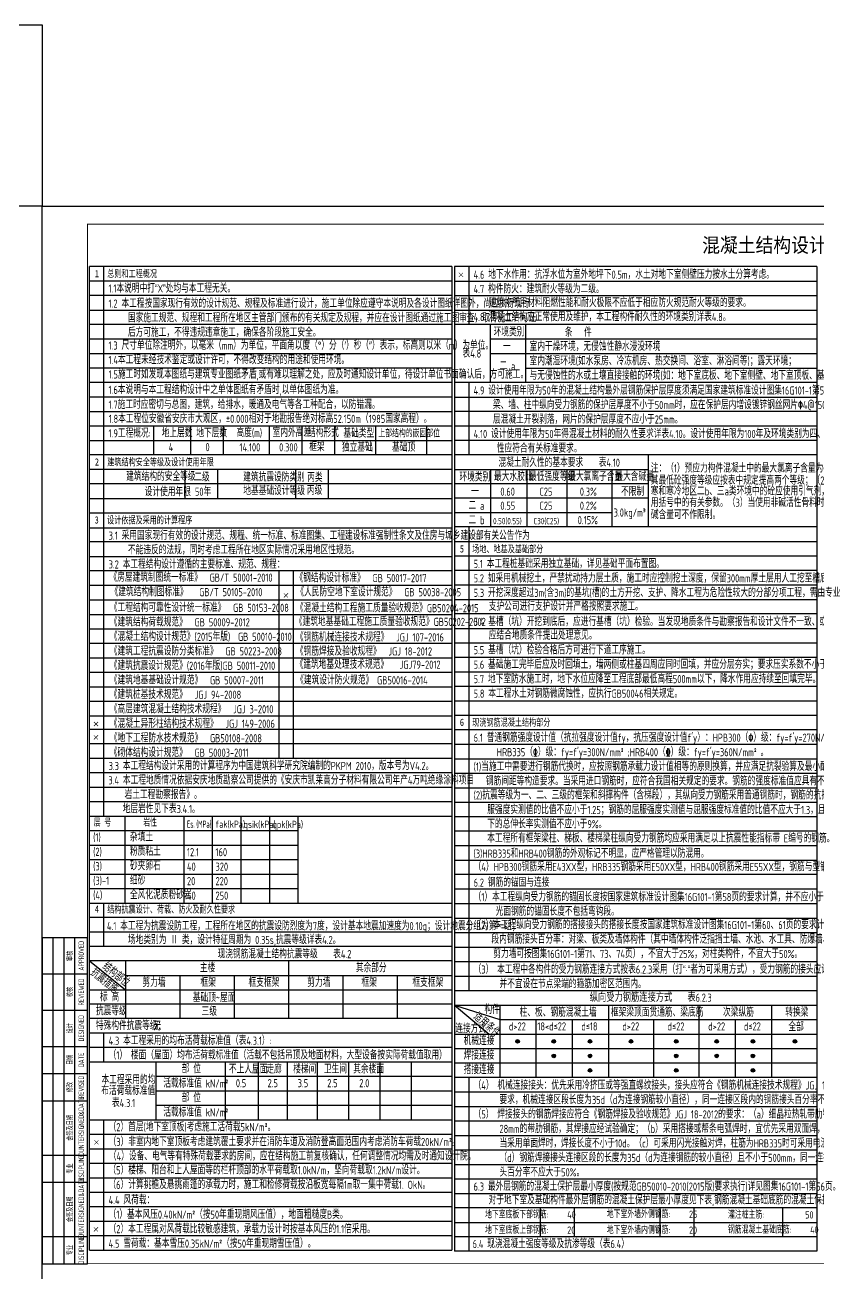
# Model space of a CAD drawing. Extents: x 9732137 to 18866768, y -962146 to 246094.
# Drawn here: x 9776100 to 9819882, y 177176 to 246094 of the extents above; entities that cross this region are included whole.
import ezdxf
from ezdxf.enums import TextEntityAlignment as Align

# ---------------------------------------------------------------- set-up
doc = ezdxf.new("R2010")
doc.units = 0
doc.header["$LTSCALE"] = 1000
doc.layers.get('0').update_dxf_attribs({"linetype": 'CONTINUOUS'})
for name, color, linetype in [('BORDER', 7, 'CONTINUOUS'), ('HATCH', 254, 'CONTINUOUS'), ('TAB', 7, 'CONTINUOUS'), ('TEXT', 7, 'CONTINUOUS'), ('柱', 2, 'CONTINUOUS')]:
    doc.layers.add(name, color=color, linetype=linetype)
doc.styles.add('AHD2', font='txt_l.shx', dxfattribs={"width": 0.7, "bigfont": 'hztxt_l.shx'})
doc.styles.add('TSSD_Norm', font='Tssdeng.shx', dxfattribs={"width": 0.7, "bigfont": 'hztxt.shx'})
doc.styles.add('TSSD_Rein', font='Tssdeng.shx', dxfattribs={"width": 0.7, "bigfont": 'hztxt.shx'})
doc.styles.add('说明文字', font='tssdeng.shx', dxfattribs={"width": 0.75, "bigfont": 'hztxt.shx'})
doc.styles.add('黑体', font='simhei.ttf')

# ---------------------------------------------------------------- blocks, each defined once
blk = doc.blocks.new('会签栏竖向')
at = {"layer": 'BORDER'}
for p, q in [((-1900, 0), (-1900, 18000)), ((-1300, 0), (-1300, 18000)), ((-700, 0), (-700, 18000)), ((-2500, 16000), (0, 16000)), ((-2500, 14000), (0, 14000)), ((-2500, 12000), (0, 12000)), ((-2500, 10500), (0, 10500)), ((-2500, 8997), (0, 8997)), ((-2500, 6000), (0, 6000)), ((-2500, 4500), (0, 4500)), ((-2500, 1500), (0, 1500))]:
    blk.add_line(p, q, dxfattribs=at)
blk.add_lwpolyline([(-2500, 18000), (-2500, 0), (0, 0), (0, 18000)], close=True, dxfattribs=at)
at = {"layer": 'BORDER', "width": 0.7}
for s, style, p in [('APPROVED', 'TSSD_Rein', (-350, 17000)), ('审核', 'AHD2', (-1000, 17000)), ('校核', 'AHD2', (-1000, 15000)), ('REVIEWED', 'TSSD_Rein', (-350, 15000)), ('设计', 'AHD2', (-1000, 13000)), ('DESIGNED', 'TSSD_Rein', (-350, 13000)), ('日期', 'AHD2', (-1000, 11250)), ('DATE', 'TSSD_Rein', (-350, 11250)), ('修改', 'AHD2', (-1000, 9750)), ('REVISED', 'TSSD_Rein', (-350, 9750)), ('COUNTERSIGNED&DATE', 'TSSD_Rein', (-350, 7500)), ('会签及日期', 'AHD2', (-1000, 7500)), ('DISCIPLINE', 'TSSD_Rein', (-350, 5250)), ('专业', 'AHD2', (-1000, 5250)), ('COUNTERSIGNED&DATE', 'TSSD_Rein', (-350, 3000)), ('会签及日期', 'AHD2', (-1000, 3000)), ('DISCIPLINE', 'TSSD_Rein', (-350, 750)), ('专业', 'AHD2', (-1000, 750))]:
    blk.add_text(s, height=300, rotation=90, dxfattribs=dict(at, style=style)).set_placement(p, align=Align.MIDDLE)
blk = doc.blocks.new('A$C4E791673')
at = {"layer": 'TAB', "color": 7, "style": 'TSSD_Norm', "width": 0.55}
for s, height, p in [('Es (MPa)', 400, (0, 0)), ('1-2', 120, (277, 22))]:
    blk.add_text(s, height=height, dxfattribs=at).set_placement(p)

msp = doc.modelspace()

# ---------------------------------------------------------------- hatches: boundary and pattern name
at = {"layer": 'TEXT'}
h = msp.add_hatch(color=256, dxfattribs=at)
edge = h.paths.add_edge_path()
edge.add_arc((9803293.2, 189968.1), 100, 0, 360)
h = msp.add_hatch(color=256, dxfattribs=at)
edge = h.paths.add_edge_path()
edge.add_arc((9805293.2, 189968.1), 100, 0, 360)
h = msp.add_hatch(color=256, dxfattribs=at)
edge = h.paths.add_edge_path()
edge.add_arc((9807293.2, 189968.1), 100, 0, 360)
h = msp.add_hatch(color=256, dxfattribs=at)
edge = h.paths.add_edge_path()
edge.add_arc((9809553.8, 189968.1), 100, 0, 360)
h = msp.add_hatch(color=256, dxfattribs=at)
edge = h.paths.add_edge_path()
edge.add_arc((9812053.8, 189968.1), 100, 0, 360)
h = msp.add_hatch(color=256, dxfattribs=at)
edge = h.paths.add_edge_path()
edge.add_arc((9814287.2, 189968.1), 100, 0, 360)
h = msp.add_hatch(color=256, dxfattribs=at)
edge = h.paths.add_edge_path()
edge.add_arc((9816287.2, 189968.1), 100, 0, 360)
h = msp.add_hatch(color=256, dxfattribs=at)
edge = h.paths.add_edge_path()
edge.add_arc((9818605.8, 189968.1), 100, 0, 360)
h = msp.add_hatch(color=256, dxfattribs=at)
edge = h.paths.add_edge_path()
edge.add_arc((9805293.2, 189168.1), 100, 0, 360)
h = msp.add_hatch(color=256, dxfattribs=at)
edge = h.paths.add_edge_path()
edge.add_arc((9807293.2, 189168.1), 100, 0, 360)
h = msp.add_hatch(color=256, dxfattribs=at)
edge = h.paths.add_edge_path()
edge.add_arc((9812053.8, 189168.1), 100, 0, 360)
h = msp.add_hatch(color=256, dxfattribs=at)
edge = h.paths.add_edge_path()
edge.add_arc((9814287.2, 189168.1), 100, 0, 360)
h = msp.add_hatch(color=256, dxfattribs=at)
edge = h.paths.add_edge_path()
edge.add_arc((9816287.2, 189168.1), 100, 0, 360)
h = msp.add_hatch(color=256, dxfattribs=at)
edge = h.paths.add_edge_path()
edge.add_arc((9807293.2, 188368.1), 100, 0, 360)
h = msp.add_hatch(color=256, dxfattribs=at)
edge = h.paths.add_edge_path()
edge.add_arc((9812053.8, 188368.1), 100, 0, 360)
h = msp.add_hatch(color=256, dxfattribs=at)
edge = h.paths.add_edge_path()
edge.add_arc((9816287.2, 188368.1), 100, 0, 360)

# ---------------------------------------------------------------- linework, layer by layer
at = {"layer": 'BORDER'}
msp.add_lwpolyline([(9777056.8, 176693.7), (9777056.8, 236093.7), (9861156.8, 236093.7), (9861156.8, 176693.7)], close=True, dxfattribs=at)
at = {"layer": 'BORDER', "const_width": 50}
msp.add_lwpolyline([(9779556.8, 177693.7), (9779556.8, 235093.7), (9860156.8, 235093.7), (9860156.8, 177693.7)], close=True, dxfattribs=at)
at = {"layer": 'TAB'}
for p, q in [((9799656.8, 232748.7), (9779656.8, 232748.7)), ((9779656.8, 178441.5), (9779656.8, 232748.7)), ((9780456.8, 202408.5), (9780456.8, 232748.7)), ((9799656.8, 232748.7), (9799656.8, 178441.5)), ((9819806.8, 232748.7), (9799806.8, 232748.7)), ((9799806.8, 232748.7), (9799806.8, 178375.4)), ((9819806.8, 232748.7), (9799806.8, 232748.7)), ((9800606.8, 232748.7), (9800606.8, 229548.7)), ((9819806.8, 232748.7), (9819806.8, 178375.4)), ((9799656.8, 231948.7), (9779656.8, 231948.7)), ((9799806.8, 231948.7), (9819806.8, 231948.7)), ((9799656.8, 231148.7), (9779656.8, 231148.7)), ((9799806.8, 231148.7), (9819806.8, 231148.7)), ((9779656.8, 230348.7), (9799656.8, 230348.7)), ((9799806.8, 230348.7), (9819806.8, 230348.7)), ((9799656.8, 229548.7), (9779656.8, 229548.7)), ((9819806.8, 229548.7), (9799806.8, 229548.7)), ((9801782, 229531.9), (9801782, 226348.7)), ((9803738.1, 229531.9), (9803738.1, 226348.7)), ((9799656.8, 228748.7), (9779656.8, 228748.7)), ((9819806.8, 228748.7), (9801782, 228748.7)), ((9779656.8, 227948.7), (9799656.8, 227948.7)), ((9801782, 227948.7), (9819806.8, 227948.7)), ((9799656.8, 227148.7), (9779656.8, 227148.7)), ((9803738.1, 227148.7), (9819806.8, 227148.7)), ((9799656.8, 226348.7), (9779656.8, 226348.7)), ((9819806.8, 226348.7), (9799806.8, 226348.7)), ((9800606.8, 226348.7), (9800606.8, 222348.7)), ((9799656.8, 225548.7), (9779656.8, 225548.7)), ((9799806.8, 225548.7), (9819806.8, 225548.7)), ((9779656.8, 224748.7), (9799656.8, 224748.7)), ((9819806.8, 224748.7), (9799806.8, 224748.7)), ((9799656.8, 223948.7), (9779656.8, 223948.7)), ((9783221.5, 222348.7), (9783221.5, 223948.7)), ((9785255.2, 222348.7), (9785255.2, 223948.7)), ((9787055.2, 222348.7), (9787055.2, 223948.7)), ((9789602.2, 222348.7), (9789602.2, 223948.7)), ((9791402.2, 222348.7), (9791402.2, 223948.7)), ((9793202.2, 222348.7), (9793202.2, 223948.7)), ((9795477.2, 222348.7), (9795477.2, 223948.7)), ((9798284.1, 222348.7), (9798284.1, 223948.7)), ((9819806.8, 223948.7), (9799806.8, 223948.7)), ((9779656.8, 223148.7), (9799656.8, 223148.7)), ((9819806.8, 223148.7), (9799806.8, 223148.7)), ((9799656.8, 222348.7), (9779656.8, 222348.7)), ((9799656.8, 222348.7), (9779656.8, 222348.7)), ((9819806.8, 222348.7), (9799806.8, 222348.7)), ((9810506.8, 222348.7), (9810506.8, 218375.4)), ((9799656.8, 221548.7), (9779656.8, 221548.7)), ((9784942.3, 219948.7), (9784942.3, 221548.7)), ((9786742.3, 219948.7), (9786742.3, 221548.7)), ((9791056.1, 219948.7), (9791056.1, 221548.7)), ((9792856.1, 219948.7), (9792856.1, 221548.7)), ((9799806.8, 221548.7), (9810506.8, 221548.7)), ((9801806.8, 221548.7), (9801806.8, 218375.4)), ((9803806.8, 221548.7), (9803806.8, 218375.4)), ((9806006.8, 221548.7), (9806006.8, 218375.4)), ((9808506.8, 221548.7), (9808506.8, 218375.4)), ((9799656.8, 220748.7), (9779656.8, 220748.7)), ((9810506.8, 220748.7), (9799806.8, 220748.7)), ((9779656.8, 219948.7), (9799656.8, 219948.7)), ((9799806.8, 219975.4), (9810506.8, 219975.4)), ((9799806.8, 219175.4), (9808506.8, 219175.4)), ((9779656.8, 219148.7), (9799656.8, 219148.7)), ((9779656.8, 218333.8), (9799656.8, 218333.8)), ((9819806.8, 218375.4), (9799806.8, 218375.4)), ((9800606.8, 218375.4), (9800606.8, 192775.4)), ((9799656.8, 217548.7), (9779656.8, 217548.7)), ((9799806.8, 217575.4), (9819806.8, 217575.4)), ((9779656.8, 216748.7), (9799656.8, 216748.7)), ((9799806.8, 216775.4), (9819806.8, 216775.4)), ((9799656.8, 215948.7), (9779656.8, 215948.7)), ((9790125.2, 205608.5), (9790125.2, 215948.7)), ((9790925.2, 205608.5), (9790925.2, 215948.7)), ((9799656.8, 215148.7), (9779656.8, 215148.7)), ((9779656.8, 214348.7), (9799656.8, 214348.7)), ((9779656.8, 213548.7), (9799656.8, 213548.7)), ((9819806.8, 213575.4), (9799806.8, 213575.4)), ((9779656.8, 212748.7), (9799656.8, 212748.7)), ((9799806.8, 212775.4), (9819806.8, 212775.4)), ((9779656.8, 211948.7), (9799656.8, 211948.7)), ((9799806.8, 211975.4), (9819806.8, 211975.4)), ((9779656.8, 211148.7), (9799656.8, 211148.7)), ((9799806.8, 211175.4), (9819806.8, 211175.4)), ((9779656.8, 210348.7), (9799656.8, 210348.7)), ((9799806.8, 210375.4), (9819806.8, 210375.4)), ((9779656.8, 209548.7), (9799656.8, 209548.7)), ((9799806.8, 209575.4), (9819806.8, 209575.4)), ((9779656.8, 208748.7), (9799656.8, 208748.7)), ((9799806.8, 208775.4), (9819806.8, 208775.4)), ((9779656.8, 207948.7), (9799656.8, 207948.7)), ((9799806.8, 207975.4), (9819806.8, 207975.4)), ((9779656.8, 207208.5), (9799656.8, 207208.5)), ((9819806.8, 207175.4), (9799806.8, 207175.4)), ((9779656.8, 206408.5), (9799656.8, 206408.5)), ((9799806.8, 206375.4), (9819806.8, 206375.4)), ((9779656.8, 205608.5), (9799656.8, 205608.5)), ((9799806.8, 205575.4), (9819806.8, 205575.4)), ((9779656.8, 204808.5), (9799656.8, 204808.5)), ((9799806.8, 204775.4), (9819806.8, 204775.4)), ((9779656.8, 204008.5), (9799656.8, 204008.5)), ((9799806.8, 203975.4), (9819806.8, 203975.4)), ((9779656.8, 203208.5), (9799656.8, 203208.5)), ((9799806.8, 203175.4), (9819806.8, 203175.4)), ((9779656.8, 202408.5), (9799656.8, 202408.5)), ((9781612.7, 202408.5), (9781612.7, 197608.5)), ((9784868.9, 202408.5), (9784868.9, 197608.5)), ((9786443.9, 197608.5), (9786443.9, 202408.5)), ((9788018.9, 202408.5), (9788018.9, 197608.5)), ((9789593.9, 202408.5), (9789593.9, 197608.5)), ((9791168.9, 202408.5), (9791168.9, 197608.5)), ((9819806.8, 202375.4), (9799806.8, 202375.4)), ((9779656.8, 201608.5), (9791168.9, 201608.5)), ((9819806.8, 201575.4), (9799806.8, 201575.4)), ((9779656.8, 200808.5), (9791168.9, 200808.5)), ((9799806.8, 200775.4), (9819806.8, 200775.4)), ((9779656.8, 200008.5), (9791168.9, 200008.5)), ((9799806.8, 199975.4), (9819806.8, 199975.4)), ((9779656.8, 199208.5), (9791168.9, 199208.5)), ((9819806.8, 199175.4), (9799806.8, 199175.4)), ((9779656.8, 198408.5), (9791168.9, 198408.5)), ((9819806.8, 198375.4), (9799806.8, 198375.4)), ((9779656.8, 197608.5), (9790652, 197608.5)), ((9779656.8, 197608.5), (9799656.8, 197608.5)), ((9779656.8, 197608.5), (9799656.8, 197608.5)), ((9780456.8, 195208.5), (9780456.8, 197608.5)), ((9799806.8, 197575.4), (9819806.8, 197575.4)), ((9799656.8, 196808.5), (9779656.8, 196808.5)), ((9799806.8, 196775.4), (9819806.8, 196775.4)), ((9779656.8, 196008.5), (9799656.8, 196008.5)), ((9799806.8, 195975.4), (9819806.8, 195975.4)), ((9799656.8, 195208.5), (9779656.8, 195208.5)), ((9799806.8, 195175.4), (9819806.8, 195175.4)), ((9779656.8, 194408.5), (9781656.8, 192808.5)), ((9799656.8, 194408.5), (9779656.8, 194408.5)), ((9781656.8, 194408.5), (9781656.8, 191241.5)), ((9790656.8, 194408.5), (9790656.8, 191241.5)), ((9799806.8, 194375.4), (9819806.8, 194375.4)), ((9781656.8, 193608.5), (9799656.8, 193608.5)), ((9784656.8, 193608.5), (9784656.8, 191241.5)), ((9787656.8, 193608.5), (9787656.8, 191241.5)), ((9793656.8, 193608.5), (9793656.8, 191241.5)), ((9796656.8, 193608.5), (9796656.8, 191241.5)), ((9799806.8, 193575.4), (9819806.8, 193575.4)), ((9779656.8, 192808.5), (9799656.8, 192808.5)), ((9799806.8, 192775.4), (9819806.8, 192775.4)), ((9779656.8, 192041.5), (9799656.8, 192041.5)), ((9799806.8, 191975.4), (9819806.8, 191975.4)), ((9799806.8, 191975.4), (9802306.8, 191175.4)), ((9799806.8, 191975.4), (9801719.5, 190375.4)), ((9802306.8, 191975.4), (9802306.8, 187975.4)), ((9808306.8, 191975.4), (9808306.8, 187975.4)), ((9813306.8, 191975.4), (9813306.8, 187975.4)), ((9817306.8, 191975.4), (9817306.8, 187975.4)), ((9779656.8, 191241.5), (9799656.8, 191241.5)), ((9802306.8, 191175.4), (9819806.8, 191175.4)), ((9804306.8, 191175.4), (9804306.8, 187975.4)), ((9806306.8, 191175.4), (9806306.8, 187975.4)), ((9810806.8, 191175.4), (9810806.8, 187975.4)), ((9815306.8, 191175.4), (9815306.8, 187975.4)), ((9779656.8, 190441.5), (9799656.8, 190441.5)), ((9780456.8, 188841.5), (9780456.8, 190441.5)), ((9799806.8, 190375.4), (9819806.8, 190375.4)), ((9779656.8, 189641.5), (9799656.8, 189641.5)), ((9799806.8, 189575.4), (9819806.8, 189575.4)), ((9779656.8, 188841.5), (9799656.8, 188841.5)), ((9783321.2, 188841.5), (9783321.2, 185641.5)), ((9787156.8, 188841.5), (9787156.8, 185641.5)), ((9788978.6, 188841.5), (9788978.6, 185641.5)), ((9790583.6, 188841.5), (9790583.6, 185641.5)), ((9792237.6, 188841.5), (9792237.6, 185641.5)), ((9793966.6, 188841.5), (9793966.6, 185641.5)), ((9795695.6, 188841.5), (9795695.6, 185641.5)), ((9797424.6, 188841.5), (9797424.6, 185641.5)), ((9799806.8, 188775.4), (9819806.8, 188775.4)), ((9783321.2, 188041.5), (9799656.8, 188041.5)), ((9819806.8, 187975.4), (9799806.8, 187975.4)), ((9800606.8, 187975.4), (9800606.8, 178375.4)), ((9783321.2, 187241.5), (9799656.8, 187241.5)), ((9799806.8, 187175.4), (9819806.8, 187175.4)), ((9783321.2, 186441.5), (9799656.8, 186441.5)), ((9799806.8, 186375.4), (9819806.8, 186375.4)), ((9779656.8, 185641.5), (9799656.8, 185641.5)), ((9780456.8, 178441.5), (9780456.8, 185641.5)), ((9799806.8, 185575.4), (9819806.8, 185575.4)), ((9779656.8, 184841.5), (9799656.8, 184841.5)), ((9799806.8, 184775.4), (9819806.8, 184775.4)), ((9779656.8, 184041.5), (9799656.8, 184041.5)), ((9799806.8, 183975.4), (9819806.8, 183975.4)), ((9779656.8, 183241.5), (9799656.8, 183241.5)), ((9799806.8, 183175.4), (9819806.8, 183175.4)), ((9779656.8, 182441.5), (9799656.8, 182441.5)), ((9799806.8, 182375.4), (9819806.8, 182375.4)), ((9779656.8, 181641.5), (9799656.8, 181641.5)), ((9799806.8, 181575.4), (9819806.8, 181575.4)), ((9779656.8, 180841.5), (9799656.8, 180841.5)), ((9819806.8, 180775.4), (9799806.8, 180775.4)), ((9804540.2, 180775.4), (9804540.2, 179175.4)), ((9806419.2, 180775.4), (9806419.2, 179175.4)), ((9811152.5, 180775.4), (9811152.5, 179175.4)), ((9813031.5, 180775.4), (9813031.5, 179175.4)), ((9817927.8, 180775.4), (9817927.8, 179175.4)), ((9779656.8, 180041.5), (9799656.8, 180041.5)), ((9799806.8, 179975.4), (9819806.8, 179975.4)), ((9779656.8, 179241.5), (9799656.8, 179241.5)), ((9819806.8, 179175.4), (9799806.8, 179175.4)), ((9779656.8, 178441.5), (9799656.8, 178441.5)), ((9819806.8, 178375.4), (9799806.8, 178375.4))]:
    msp.add_line(p, q, dxfattribs=at)
at = {"layer": 'TEXT'}
for p, q in [((9819806.8, 215975.4), (9799806.8, 215975.4)), ((9799806.8, 215175.4), (9819806.8, 215175.4)), ((9799806.8, 214375.4), (9819806.8, 214375.4))]:
    msp.add_line(p, q, dxfattribs=at)
at = {"layer": 'TEXT', "color": 220, "const_width": 30}
for points in [[(9800054.3, 232178.8), (9800286.3, 232410.7), (9800170.3, 232294.7), (9800286.3, 232178.8), (9800054.3, 232410.7)], [(9790392.2, 214481.6), (9790624.1, 214713.5), (9790508.2, 214597.6), (9790624.1, 214481.6), (9790392.2, 214713.5)], [(9779904.3, 207378.8), (9780136.3, 207610.7), (9780020.3, 207494.7), (9780136.3, 207378.8), (9779904.3, 207610.7)], [(9779904.3, 206638.5), (9780136.3, 206870.5), (9780020.3, 206754.5), (9780136.3, 206638.5), (9779904.3, 206870.5)], [(9779929.2, 184278.2), (9780161.1, 184510.1), (9780045.2, 184394.2), (9780161.1, 184278.2), (9779929.2, 184510.1)], [(9779904.3, 179471.5), (9780136.3, 179703.5), (9780020.3, 179587.5), (9780136.3, 179471.5), (9779904.3, 179703.5)]]:
    msp.add_lwpolyline(points, dxfattribs=at)
at = {"layer": 'TEXT'}
for centre in [(9803293.2, 189968.1), (9805293.2, 189968.1), (9807293.2, 189968.1), (9809553.8, 189968.1), (9812053.8, 189968.1), (9814287.2, 189968.1), (9816287.2, 189968.1), (9818605.8, 189968.1), (9805293.2, 189168.1), (9807293.2, 189168.1), (9812053.8, 189168.1), (9814287.2, 189168.1), (9816287.2, 189168.1), (9807293.2, 188368.1), (9812053.8, 188368.1), (9816287.2, 188368.1)]:
    msp.add_circle(centre, 100, dxfattribs=at)
at = {"layer": '柱'}
msp.add_lwpolyline([(9732136.8, 246093.7), (9777056.8, 246093.7), (9777056.8, 236093.7), (9732136.8, 236093.7)], close=True, dxfattribs=at)

# ---------------------------------------------------------------- block references
msp.add_blockref('会签栏竖向', (9779556.8, 177693.7))
at = {"layer": 'HATCH'}
msp.add_blockref('A$C4E791673', (9785041.3, 201763.7), dxfattribs=at)

# ---------------------------------------------------------------- texts
at = {"layer": 'TAB', "color": 7, "style": 'TSSD_Rein', "width": 0.7}
for s, p in [('层 号', (9779895.6, 201837.6)), ('岩性', (9782631.1, 201837.6)), ('fak(kPa)', (9786614.1, 201762.3)), ('qsik(kPa)', (9788170.7, 201754)), ('qpk(kPa)', (9789768.2, 201748.5))]:
    msp.add_text(s, height=400, dxfattribs=at).set_placement(p)
at = {"layer": 'TEXT', "style": '黑体', "width": 0.9}
msp.add_text('混凝土结构设计总说明(一)', height=800, dxfattribs=at).set_placement((9819375.4, 233938), align=Align.MIDDLE_CENTER)
at = {"layer": 'TEXT', "color": 173, "style": '黑体', "width": 0.7}
for s, p in [('1  总则和工程概况', (9779958.2, 232163.9)), ('2  建筑结构安全等级及设计使用年限', (9779958.2, 221765.9)), ('3  设计依据及采用的计算程序', (9779949.2, 218561.1)), ('5  场地、地基及基础部分', (9800108.2, 216964.6)), ('6  现浇钢筋混凝土结构部分', (9800108.2, 207389.6)), ('4  结构抗震设计、荷载、防火及耐久性要求', (9779958.2, 197070.6))]:
    msp.add_text(s, height=400, dxfattribs=at).set_placement(p)
at = {"layer": 'TEXT', "color": 220, "style": 'TSSD_Rein', "width": 0.7}
for s, height, p in [('4.6 地下水作用：抗浮水位为室外地坪下0.5m，水土对地下室侧壁压力按水土分算考虑。', 450, (9800868.7, 232084.2)), ('4.7 构件防火：建筑耐火等级为二级。', 450, (9800868.7, 231284.2)), ('1.9工程概况:', 450, (9780716.1, 223317)), ('地上层数', 450, (9783646.1, 223333.7)), ('地下层数', 450, (9785556.1, 223325)), ('高度(m)', 450, (9787774.9, 223339.7)), ('室内外高差', 450, (9789772.2, 223350.7)), ('结构形式', 450, (9791726.8, 223338.7)), ('基础类型', 450, (9793681.7, 223313.6)), ('上部结构的嵌固部位', 400, (9795609.8, 223331.6)), ('4', 450, (9784035.7, 222558)), ('0', 450, (9786065.2, 222558)), ('14.100', 450, (9787943.9, 222547)), ('0.300', 450, (9790130.9, 222547)), ('框架', 450, (9791793.9, 222565.8)), ('独立基础', 450, (9793598.5, 222538)), ('基础顶', 450, (9796364.6, 222538.1)), ('二级', 450, (9785447.9, 220887.5)), ('丙类', 450, (9791683.5, 220871.3)), ('50年', 450, (9785484.7, 220092.7)), ('丙级', 450, (9791664.5, 220155.6)), ('3.4 本工程地质情况依据安庆地质勘察公司提供的《安庆市凯莱高分子材料有限公司年产4万吨绝缘涂料项目', 450, (9780704.2, 204159.6)), ('岩土工程勘察报告》。', 450, (9781601, 203359.6)), ('地层岩性见下表3.4.1。', 450, (9781494.4, 202576.6)), ('(1)', 450, (9779865.8, 201013.6)), ('杂填土', 450, (9781895.6, 201015.3)), ('本工程所有框架梁柱、梯板、楼梯梁柱纵向受力钢筋均应采用满足以上抗震性能指标带 E编号的钢筋。', 450, (9801619.2, 200952.9)), ('(2)', 450, (9779865.8, 200213.6)), ('粉质粘土', 450, (9781895.6, 200223.8)), ('12.1', 450, (9785043.9, 200190.7)), ('160', 450, (9786618.9, 200190.7)), ('(3)', 450, (9779865.8, 199413.6)), ('砂夹卵石', 450, (9781895.6, 199423.8)), ('40', 450, (9785043.9, 199390.7)), ('320', 450, (9786618.9, 199390.7)), ('(3)-1', 450, (9779865.8, 198613.6)), ('细砂', 450, (9781895.6, 198623.8)), ('20', 450, (9785043.9, 198590.7)), ('220', 450, (9786618.9, 198590.7)), ('(4)', 450, (9779865.8, 197813.6)), ('全风化泥质粉砂岩', 450, (9781895.6, 197823.8)), ('40', 450, (9785043.9, 197790.7)), ('250', 450, (9786618.9, 197790.7)), ('4.1 本工程为抗震设防工程，工程所在地区的抗震设防烈度为7度，设计基本地震加速度为0.10g；设计地震分组为第一组；', 450, (9780625.6, 196109)), ('     场地类别为 Ⅱ 类，设计特征周期为 0.35s,抗震等级详表4.2。', 450, (9780718.7, 195343.9)), ('主楼', 450, (9785756.3, 193790.8)), ('其余部分', 450, (9794368.6, 193790.8)), ('基础顶~屋面', 450, (9785364.2, 192150.6)), ('三级', 450, (9785847.3, 191383.7)), ('无', 450, (9783195.8, 190579.7)), ('不上人屋面', 450, (9787358.6, 188201.8)), ('走廊', 450, (9789424, 188201.8)), ('楼梯间', 450, (9790910.7, 188201.8)), ('卫生间', 450, (9792599.7, 188201.8)), ('其余楼面', 450, (9794222.3, 188201.8)), ('0.5', 450, (9787742.5, 187435)), ('2.5', 450, (9789492.4, 187435)), ('3.5', 450, (9791155.7, 187435)), ('2.5', 450, (9792788.6, 187435)), ('2.0', 450, (9794553.8, 187435)), ('（1）基本风压0.40kN/m%%1402%%141（按50年重现期风压值），地面粗糙度B类。', 450, (9780718.7, 180177)), ('（2）本工程属对风荷载比较敏感建筑，承载力设计时按基本风压的1.1倍采用。', 450, (9780718.7, 179377)), ('4.5 雪荷载：基本雪压0.35kN/m%%1402%%141（按50年重现期雪压值）。', 450, (9780718.7, 178577))]:
    msp.add_text(s, height=height, dxfattribs=at).set_placement(p)
at = {"layer": 'TEXT', "style": 'TSSD_Rein', "width": 0.7}
for s, height, p in [('1.1本说明中打“X”处均与本工程无关。', 450, (9780716.1, 231317.3)), ('1.2 本工程按国家现行有效的设计规范、规程及标准进行设计，施工单位除应遵守本说明及各设计图纸详图外，尚应执行现行', 450, (9780716.1, 230484.2)), ('建筑物所用材料阻燃性能和耐火极限不应低于相应防火规范耐火等级的要求。', 450, (9801705, 230525.1)), ('     国家施工规范、规程和工程所在地区主管部门颁布的有关规定及规程，并应在设计图纸通过施工图审查，取得施工许可证', 450, (9780716.1, 229684.2)), ('4.8 混凝土结构应正常使用及维护，本工程构件耐久性的环境类别详表4.8。', 450, (9800868.7, 229744.1)), ('     后方可施工，不得违规违章施工，确保各阶段施工安全。', 450, (9780716.1, 228884.2)), ('环境类别', 450, (9801973.9, 228906.9)), ('条   件', 450, (9805902.9, 228882.9)), ('1.3 尺寸单位除注明外，以毫米（mm）为单位，平面角以度（°）分（′）秒（″）表示，标高则以米（m）为单位。', 450, (9780716.1, 228167.2)), ('表4.8', 450, (9800257.1, 227725.6)), ('一', 450, (9802488, 228106.9)), ('1.4本工程未经技术鉴定或设计许可，不得改变结构的用途和使用环境。', 450, (9780716.1, 227370.8)), ('二 a ', 450, (9802296.3, 227031.8)), ('1.5施工时如发现本图纸与建筑专业图纸矛盾,或有难以理解之处，应及时通知设计单位，待设计单位书面确认后，方可施工。', 450, (9780716.1, 226570.8)), ('1.6本说明与本工程结构设计中之单体图纸有矛盾时,以单体图纸为准。', 450, (9780716.1, 225719.8)), ('4.9 设计使用年限为50年的混凝土结构最外层钢筋保护层厚度须满足国家建筑标准设计图集16G101-1第56页要求。当', 450, (9800868.7, 225684.2)), ('1.7施工时应密切与总图，建筑，给排水，暖通及电气等各工种配合，以防错漏。', 450, (9780716.1, 224899)), ('     梁、墙、柱中纵向受力钢筋的保护层厚度不小于50mm时，应在保护层内增设镀锌钢丝网片\x824@150x150，防止保护', 450, (9800868.7, 224884.2)), ('     层混凝土开裂剥落，网片的保护层厚度不应小于25mm。', 450, (9800868.7, 224084.2)), ('4.10 设计使用年限为50年得混凝土材料的耐久性要求详表4.10。设计使用年限为100年及环境类别为四、五类时，其耐久', 450, (9800868.7, 223284.2)), ('      性应符合有关标准要求。', 450, (9800868.7, 222484.2)), ('混凝土耐久性的基本要求    表4.10', 450, (9802240.7, 221698.5)), ('建筑结构的安全等级', 450, (9781689.8, 220926.5)), ('建筑抗震设防类别', 450, (9788148.4, 220890.5)), ('环境类别', 450, (9800089.3, 220897)), ('最大水胶比', 450, (9801994.7, 220923.7)), ('最低强度等级', 450, (9803924.8, 220923.7)), ('最大氯离子含量', 450, (9806092, 220923.7)), ('最大含碱量', 450, (9808694.7, 220923.7)), ('注：（1）预应力构件混凝土中的最大氯离子含量为0.06%%%，', 450, (9810650.3, 221384.7)), ('设计使用年限', 450, (9782706.6, 220079.7)), ('地基基础设计等级', 450, (9788152.7, 220142.4)), ('0.60', 450, (9802345.2, 220097)), ('C25', 450, (9804501.9, 220097)), ('0.3%%%', 450, (9806730.3, 220097)), ('不限制', 450, (9809007.3, 220097)), ('寒和寒冷地区二b、三a类环境中的砼应使用引气剂，并可采', 450, (9810650.3, 220117.6)), ('其最低砼强度等级应按表中规定提高两个等级；（2）处于严', 450, (9810650.3, 220713.9)), ('   一', 450, (9800089.3, 220097)), ('用括号中的有关参数。（3）当使用非碱活性骨料时，对砼中', 450, (9810650.3, 219486.3)), ('   二 a', 450, (9799943.1, 219323.7)), ('0.55', 450, (9802345.2, 219323.7)), ('C25', 450, (9804501.9, 219323.7)), ('0.2%%%', 450, (9806730.3, 219323.7)), ('3.0kg/m\x8c3\x8d', 450, (9808600, 218944.6)), ('碱含量可不作限制。', 450, (9810650.3, 218816)), ('   二 b', 450, (9799943.1, 218523.7)), ('0.50(0.55)', 350, (9801942.7, 218523.7)), ('C30(C25)', 350, (9804173.3, 218523.7)), ('0.15%%%', 450, (9806615.2, 218523.7)), ('3.1 采用国家现行有效的设计规范、规程、统一标准、标准图集、工程建设标准强制性条文及住房与城乡建设部有关公告作为', 450, (9780718.7, 217669.2)), ('     不能违反的法规，同时考虑工程所在地区实际情况采用地区性规范。', 450, (9780718.7, 216869.2)), ('3.2 本工程结构设计遵循的主要标准、规范、规程：', 450, (9780718.7, 216079.2)), ('《房屋建筑制图统一标准》  GB/T 50001-2010', 450, (9780764.2, 215351.8)), ('《钢结构设计标准》  GB 50017-2017', 450, (9791034.7, 215325.1)), ('《建筑结构制图标准》   GB/T 50105-2010', 450, (9780825.2, 214548.8)), ('《人民防空地下室设计规范》  GB 50038-2005', 450, (9791082.4, 214545.7)), ('《工程结构可靠性设计统一标准》  GB 50153-2008', 450, (9780784.3, 213684.2)), ('《建筑结构荷载规范》  GB 50009-2012', 450, (9780784.3, 212884.2)), ('《建筑地基基础工程施工质量验收规范》GB50202-2002', 450, (9791004.4, 212908.6)), ('《建筑工程抗震设防分类标准》  GB 50223-2008', 450, (9780784.3, 211284.2)), ('《建筑地基处理技术规范》   JGJ79-2012', 450, (9791042.4, 210545.3)), ('《建筑地基基础设计规范》  GB 50007-2011', 450, (9780784.3, 209684.2)), ('《建筑桩基技术规范》  JGJ 94-2008', 450, (9780784.3, 208884.2)), ('《高层建筑混凝土结构技术规程》  JGJ 3-2010', 450, (9780784.3, 208084.2)), ('《混凝土异形柱结构技术规程》  JGJ 149-2006', 450, (9780784.3, 207284.2)), ('《地下工程防水技术规范》  GB50108-2008', 450, (9780784.3, 206484.2)), ("6.1 普通钢筋强度设计值（抗拉强度设计值f\x8ey\x8f，抗压强度设计值f\x8c'\x8d\x8ey\x8f）：HPB300（\x82）级：f\x8c\x8d\x8ey\x8f=f\x8c'\x8d\x8ey\x8f=270N/mm\x8c2 \x8d;\x8f", 450, (9800868.7, 206510.9)), ('《砌体结构设计规范》  GB 50003-2011', 450, (9780784.3, 205684.2)), ("      HRB335（\x83）级\x8e：\x8ff\x8ey\x8f=f\x8c'\x8d\x8ey\x8f=300N/mm\x8c2 \x8d;HRB400（\x84）级：f\x8ey\x8f=f\x8c'\x8d\x8ey\x8f=360N/mm\x8c2 \x8d。", 450, (9800868.7, 205710.9)), ('3.3 本工程结构设计采用的计算程序为中国建筑科学研究院编制的PKPM 2010，版本号为V4.2。', 450, (9780718.7, 204952.9)), ('(1)当施工中需要进行钢筋代换时，应按照钢筋承载力设计值相等的原则换算，并应满足抗裂验算及最小配筋率、保护层厚度、', 450, (9800868.7, 204910.9)), ('钢筋间距等构造要求。当采用进口钢筋时，应符合我国相关规定的要求。钢筋的强度标准值应具有不小于95％的保证率。 ', 450, (9801543.7, 204110.9)), ('(2)抗震等级为一、二、三级的框架和斜撑构件（含梯段），其纵向受力钢筋采用普通钢筋时，钢筋的抗拉强度实测值与屈', 450, (9800868.7, 203331.9)), ('服强度实测值的比值不应小于1.25；钢筋的屈服强度实测值与屈服强度标准值的比值不应大于1.3，且钢筋在最大拉力', 450, (9801619.6, 202522.9)), ('下的总伸长率实测值不应小于9%%%。', 450, (9801619.6, 201736.9)), ('(3)HRB335和HRB400钢筋的外观标记不明显，应严格管理以防混用。', 450, (9800864.9, 200112.8)), ('（4）HPB300钢筋采用E43XX型，HRB335钢筋采用E50XX型，HRB400钢筋采用E55XX型，钢筋与型钢焊接随钢筋定焊条。', 450, (9800868.7, 199372.5)), ('6.2 钢筋的锚固与连接', 450, (9800868.7, 198510.9)), ('      光面钢筋的锚固长度不包括弯钩段。', 450, (9800801.7, 196910.9)), ('现浇钢筋混凝土结构抗震等级    表4.2', 450, (9786732.5, 194558.3)), ('（3） 本工程中各构件的受力钢筋连接方式按表6.2.3采用（打“·“者为可采用方式），受力钢筋的接头应设在受力较小处，', 450, (9800868.7, 193710.9)), ('剪力墙', 450, (9782588.6, 192983.7)), ('框架', 450, (9785787.6, 192983.7)), ('框支框架', 450, (9788442.5, 192983.7)), ('剪力墙', 450, (9791685.6, 192983.7)), ('框架', 450, (9794677, 192983.7)), ('框支框架', 450, (9797492.3, 192983.7)), ('       并不宜设在节点梁端的箍筋加密区范围内。', 450, (9800801.7, 192910.9)), ('标 高', 450, (9780237.8, 192183.7)), ('抗震等级', 450, (9780017.9, 191416.7)), ('构件', 450, (9801465.6, 191493.6)), ('柱、板、钢筋混凝土墙', 450, (9803406.8, 191338.8)), ('框架梁顶面贯通筋、梁底筋', 450, (9808448, 191338.8)), ('次梁纵筋', 450, (9814638.1, 191338.8)), ('转换梁', 450, (9818076.5, 191338.8)), ('特殊构件抗震等级：', 450, (9780017.9, 190606.7)), ('连接方式', 450, (9799855.7, 190442)), ('d>22', 450, (9802816.5, 190570.8)), ('18<d≤22', 450, (9804385.7, 190570.8)), ('d≤18', 450, (9806813.3, 190570.8)), ('d>22', 450, (9809077.2, 190570.8)), ('d≤22', 450, (9811577.2, 190570.8)), ('d>22', 450, (9813820.1, 190570.8)), ('d≤22', 450, (9815791.6, 190570.8)), ('全部', 450, (9818245.6, 190538.8)), ('4.3 本工程采用的均布活荷载标准值（表4.3.1）:', 450, (9780718.7, 189777)), ('机械连接', 450, (9800316.4, 189768.5)), ('（1） 楼面（屋面）均布活荷载标准值（活载不包括吊顶及地面材料，大型设备按实际荷载值取用）', 450, (9780718.7, 188977)), ('焊接连接', 450, (9800316.4, 188968.5)), ('部 位', 450, (9784753, 188216.7)), ('搭接连接', 450, (9800316.4, 188168.5)), ('布活荷载标准值   ', 450, (9780312.9, 187014.1)), ('本工程采用的均', 450, (9780323.4, 187612.1)), ('活载标准值 kN/m\x8c2\x8d ', 450, (9783737.8, 187416.7)), (' 表4.3.1', 450, (9780689.7, 186341.1)), ('部 位', 450, (9784753, 186616.7)), ('       要求，机械连接区段长度为35d（d为连接钢筋较小直径），同一连接区段内的钢筋接头百分率不应大于50%%%。', 450, (9800801.7, 186510.9)), ('活载标准值 kN/m\x8c2\x8d ', 450, (9783737.8, 185816.7)), ('（2）首层(地下室顶板)考虑施工活荷载5kN/m\x8c2\x8d。', 450, (9780718.7, 185007)), ('       28mm的带肋钢筋，其焊接应经试验确定；（b）采用搭接或帮条电弧焊时，宜优先采用双面焊，焊接长度不小于5d，', 450, (9800801.7, 184910.9)), ('（3）非室内地下室顶板考虑建筑覆土要求并在消防车道及消防登高面范围内考虑消防车荷载20kN/m\x8c2\x8d。', 450, (9780718.7, 184191)), ('       当采用单面焊时，焊接长度不小于10d。（c）可采用闪光接触对焊，柱筋为HRB335时可采用电渣压力焊。', 450, (9800801.7, 184110.9)), ('（4）设备、电气等有特殊荷载要求的房间，应在结构施工前复核确认，任何调整情况均需及时通知设计院。', 450, (9780732.5, 183399.7)), ('       （d）钢筋焊接接头连接区段的长度为35d（d为连接钢筋的较小直径）且不小于500mm，同一连接区段内的钢筋接', 450, (9800801.7, 183310.9)), ('（5）楼梯、阳台和上人屋面等的栏杆顶部的水平荷载取1.0kN/m，坚向荷载取1.2kN/m设计。', 450, (9780709.5, 182629)), ('       头百分率不应大于50%%%。', 450, (9800801.7, 182510.9)), ('（6）计算挑檐及悬挑雨篷的承载力时，施工和检修荷载按沿板宽每隔1m取一集中荷载1. OkN。', 450, (9780709.5, 181822)), ('6.3 最外层钢筋的混凝土保护层最小厚度(按规范GB50010-2010(2015版)要求执行)详见图集16G101-1第56页。', 450, (9800866.7, 181726.5)), ('4.4 风荷载：', 450, (9780718.7, 180977)), ('对于地下室及基础构件最外层钢筋的混凝土保护层最小厚度见下表,钢筋混凝土基础底筋的混凝土保护层厚度应从砼垫层顶面算起。', 450, (9801697.4, 180975.9)), ('地下室底板下部钢筋:     40', 400, (9801498.6, 180198.5)), ('地下室外墙外侧钢筋:     25', 400, (9808222.6, 180220.1)), ('灌注桩主筋:           50', 400, (9814910.6, 180187.4)), ('地下室底板上部钢筋:     20', 400, (9801498.6, 179348.7)), ('地下室外墙内侧钢筋:     20', 400, (9808222.6, 179346.5)), ('钢筋混凝土基础底筋:     40', 400, (9814910.6, 179362.8)), ('6.4 现浇混凝土强度等级及抗渗等级（表6.4）', 450, (9800812.7, 178554.9))]:
    msp.add_text(s, height=height, dxfattribs=at).set_placement(p)
at = {"layer": 'TEXT', "color": 5, "style": 'TSSD_Rein', "width": 0.7}
for s, p in [('室内干燥环境，无侵蚀性静水浸没环境', (9803954.4, 228106.9)), ('室内潮湿环境(如水泵房、冷冻机房、热交换间、浴室、淋浴间等)；露天环境；', (9803954.4, 227306.9)), ('与无侵蚀性的水或土壤直接接触的环境(如：地下室底板、地下室侧壁、地下室顶板、基础、基础梁等)。', (9803954.4, 226506.9)), ('（2）本工程纵向受力钢筋的搭接接头的搭接长度按国家建筑标准设计图集16G101-1第60、61页的要求计算。同一搭接区', (9800868.7, 196172.7)), ('     段内钢筋接头百分率：对梁、板类及墙体构件（其中墙体构件泛指挡土墙、水池、水工具、防爆墙、防护墙、地下室侧墙等，', (9800786.4, 195372.7)), ('       剪力墙可按图集16G101-1第71、73、74页），不宜大于25%%%，对柱类构件，不宜大于50%%%。', (9800460.3, 194572.7))]:
    msp.add_text(s, height=450, dxfattribs=at).set_placement(p)
at = {"layer": 'TEXT', "color": 1, "style": 'TSSD_Rein', "width": 0.7}
msp.add_text('1.8本工程位安徽省安庆市大观区，%%P0.000相对于地勘报告绝对标高52.150m（1985国家高程）。', height=450, dxfattribs=at).set_placement((9780723.1, 224119.1))
at = {"layer": 'TEXT', "color": 6, "style": 'TSSD_Rein', "width": 0.7}
for s, p in [('5.1 本工程桩基础采用独立基础，详见基础平面布置图。', (9800868.7, 216110.9)), ('5.2 如采用机械挖土，严禁扰动持力层土质，施工时应控制挖土深度，保留300mm厚土层用人工挖至槽底标高。', (9800868.7, 215310.9)), ('5.3 开挖深度超过3m(含3m)的基坑(槽)的土方开挖、支护、降水工程为危险性较大的分部分项工程，需由专业', (9800868.7, 214510.9)), ('支护公司进行支护设计并严格按照要求施工。', (9801702.9, 213756.4)), ('5.4 基槽（坑）开挖到底后，应进行基槽（坑）检验。当发现地质条件与勘察报告和设计文件不一致、或遇到异常情况时，', (9800868.7, 212910.9)), ('应结合地质条件提出处理意见。', (9801702.9, 212156.4)), ('5.5 基槽（坑）检验合格后方可进行下道工序施工。', (9800868.7, 211347.5)), ('5.6 基础施工完毕后应及时回填土，墙两侧或柱基四周应同时回填，并应分层夯实；要求压实系数不小于0.94。', (9800868.7, 210547.5)), ('5.7 地下室防水施工时，地下水位应降至工程底部最低高程500mm以下，降水作用应持续至回填完毕。', (9800868.7, 209747.5)), ('5.8 本工程水土对钢筋微腐蚀性，应执行GB50046相关规定。', (9800868.7, 208947.5))]:
    msp.add_text(s, height=450, dxfattribs=at).set_placement(p)
at = {"layer": 'TEXT', "color": 70, "style": 'TSSD_Rein', "width": 0.7}
for s, p in [('《混凝土结构工程施工质量验收规范》GB50204-2015', (9791058.4, 213665.5)), ('《混凝土结构设计规范》(2015年版)  GB 50010-2010', (9780784.3, 212084.2)), ('《钢筋机械连接技术规程》  JGJ 107-2016', (9791058.4, 212056.5)), ('《钢筋焊接及验收规程》  JGJ 18-2012', (9791058.4, 211275.4)), ('《建筑抗震设计规范》(2016年版)GB 50011-2010', (9780784.3, 210484.2)), ('《建筑设计防火规范》 GB50016-2014', (9791072.4, 209684.2))]:
    msp.add_text(s, height=450, dxfattribs=at).set_placement(p)
at = {"layer": 'TEXT', "color": 3, "style": 'TSSD_Rein', "width": 0.7}
for s, p in [('（1）本工程纵向受力钢筋的锚固长度按国家建筑标准设计图集16G101-1第58页的要求计算，并不应小于200mm。', (9800868.7, 197710.9)), ('（4） 机械连接接头：优先采用冷挤压或等强直螺纹接头，接头应符合《钢筋机械连接技术规程》JGJ 107-2016的', (9800868.7, 187310.9)), ('（5） 焊接接头的钢筋焊接应符合《钢筋焊接及验收规范》JGJ 18-2012的要求：（a）细晶粒热轧带肋钢筋及直径大于', (9800868.7, 185710.9))]:
    msp.add_text(s, height=450, dxfattribs=at).set_placement(p)
at = {"layer": 'TEXT', "style": 'TSSD_Rein', "width": 0.7}
for s, rotation, p in [('结构部位', 321, (9780325, 194011.2)), ('抗震措施', 321, (9779671.5, 193681.6)), ('适用条件', 320, (9800804, 191253.8))]:
    msp.add_text(s, height=450, rotation=rotation, dxfattribs=at).set_placement(p)
at = {"layer": 'TEXT', "color": 12, "style": '说明文字', "width": 0.75}
msp.add_text('纵向受力钢筋连接方式    表6.2.3', height=450, dxfattribs=at).set_placement((9807279.7, 192158.2))

doc.saveas('drawing.dxf')
